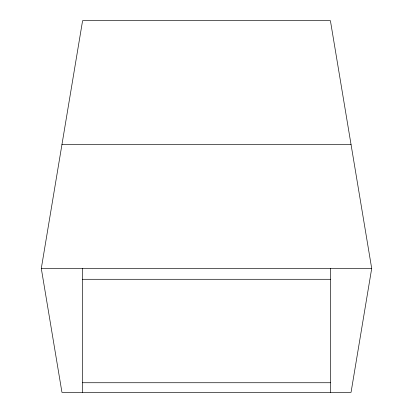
<?xml version="1.0" encoding="UTF-8"?>
<svg xmlns="http://www.w3.org/2000/svg" width="413" height="413" viewBox="0 0 413 413"><rect width="100%" height="100%" fill="white"/><g stroke="black" fill="none" stroke-linecap="round" stroke-linejoin="round"><path stroke-width="0.62" d="M41.3 268.45L82.6 20.65L330.4 20.65L371.7 268.45L351.05 392.35L61.95 392.35L41.3 268.45L371.7 268.45M61.95 144.55L351.05 144.55M82.6 279.291L330.4 279.291M82.6 382.737L330.4 382.737M330.4 268.45L330.4 392.35M82.6 268.45L82.6 392.35"/></g></svg>
